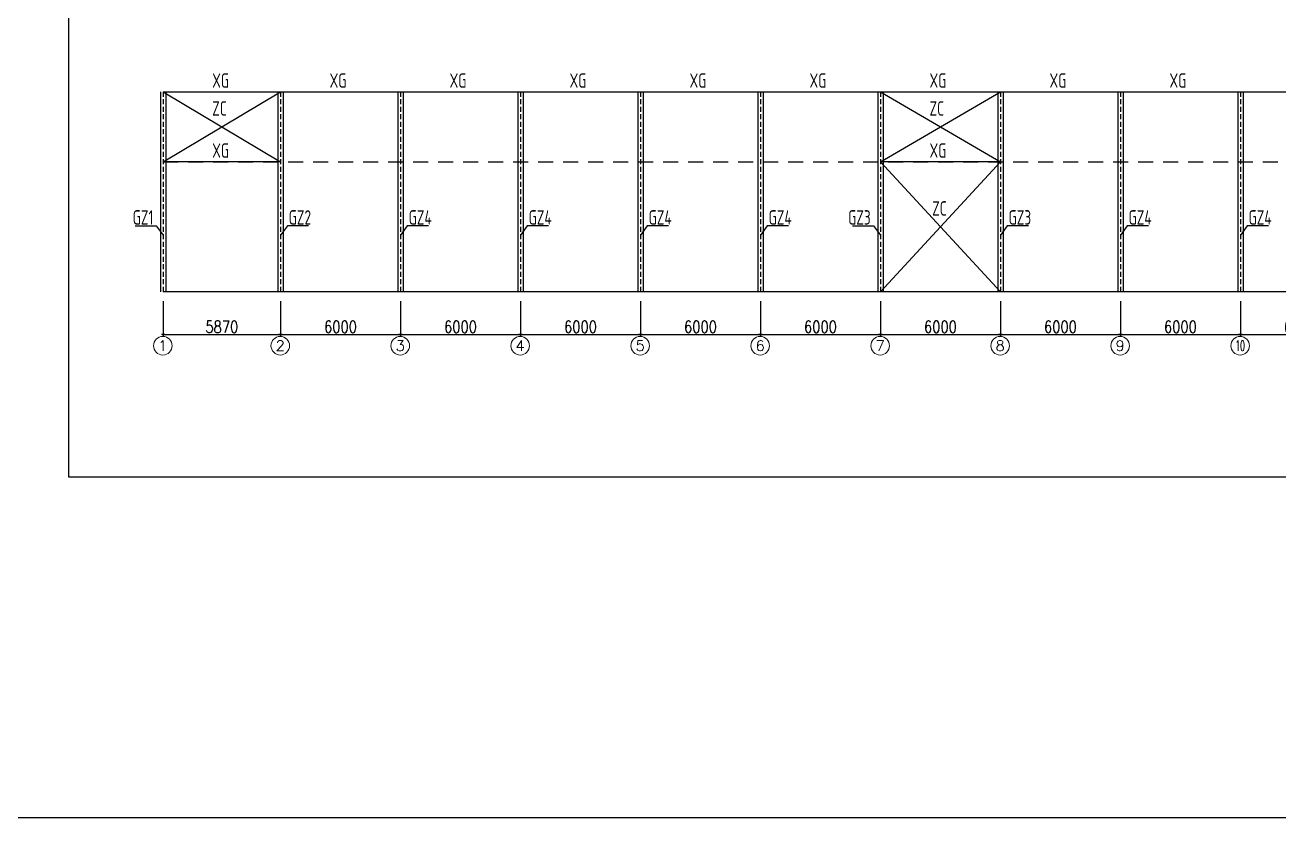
# Model space of a CAD drawing. Header units: millimetres. Extents: x 1471994 to 4527627, y -5186613 to -1927582.
# Drawn here: x 1553345 to 1616045, y -2025769 to -1986113 of the extents above; entities that cross this region are included whole.
import ezdxf
from ezdxf.enums import TextEntityAlignment as Align

# ---------------------------------------------------------------- set-up
doc = ezdxf.new("R2010")
doc.units = ezdxf.units.MM
doc.header["$LTSCALE"] = 1000
doc.header["$PDMODE"] = 34
doc.linetypes.add('HIDDEN', pattern=[0.375, 0.25, -0.125])
doc.linetypes.add('X2', pattern=[1.25, 0.75, -0.5])
doc.layers.add('钢架', color=7, linetype='Continuous', lineweight=25)
doc.styles.add('COMPLEX', font='COMPLEX')
doc.styles.add('DIM_FONT', font='simplex.shx', dxfattribs={"width": 0.8, "bigfont": 'hztxt.shx'})
doc.styles.add('TSSD_Label', font='Tssdeng.shx', dxfattribs={"width": 0.7, "bigfont": 'hztxt.shx'})
doc.dimstyles.new('WGH(1)', dxfattribs={"dimscale": 1.2, "dimtxt": 100, "dimasz": 0.5, "dimexe": 75, "dimexo": 75, "dimgap": 75, "dimtad": 1, "dimdec": 0, "dimzin": 0, "dimdsep": 46, "dimtxsty": 'DIM_FONT', "dimblk1": '_DIMX', "dimblk2": '_DIMX', "dimsah": 1, "dimcen": 0.09, "dimclrd": 3, "dimclre": 3, "dimclrt": 7, "dimadec": 0, "dimazin": 0, "dimtfac": 1, "dimtdec": 0, "dimtix": 1, "dimtmove": 2, "dimatfit": 3, "dimldrblk": '_DIMX', "dimfxl": 1, "dimtolj": 1, "dimtzin": 0, "dimarcsym": 0})

# ---------------------------------------------------------------- blocks, each defined once
blk = doc.blocks.new('_DIMX')
blk.add_line((-150, 0), (150, 0))
at = {"const_width": 50}
blk.add_lwpolyline([(-70, -70), (70, 70)], dxfattribs=at)
blk = doc.blocks.new('*D220')
at = {"color": 3, "lineweight": -2}
for p, q in [((1560249, -1999915), (1560249, -2001686)), ((1566119, -1999915), (1566119, -2001686)), ((1560250, -2001596), (1566118, -2001596))]:
    blk.add_line(p, q, dxfattribs=at)
at = {"layer": 'Defpoints', "color": 0}
for p in [(1560249, -1999825), (1566119, -1999825), (1566119, -2001596)]:
    blk.add_point(p, dxfattribs=at)
at = {"color": 3, "lineweight": -2, "xscale": 0.6, "yscale": 0.6, "zscale": 0.6, "rotation": 180}
blk.add_blockref('_DIMX', (1560249, -2001596), dxfattribs=at)
at = {"color": 3, "lineweight": -2, "xscale": 0.6, "yscale": 0.6, "zscale": 0.6}
blk.add_blockref('_DIMX', (1566119, -2001596), dxfattribs=at)
at = {"color": 7, "insert": (1563184, -2001206), "char_height": 600, "attachment_point": 5, "style": 'DIM_FONT'}
blk.add_mtext('\\A1;5870', dxfattribs=at)
blk = doc.blocks.new('*D221')
at = {"color": 3, "lineweight": -2}
for p, q in [((1566119, -1999915), (1566119, -2001686)), ((1572119, -1999915), (1572119, -2001686)), ((1566120, -2001596), (1572118, -2001596))]:
    blk.add_line(p, q, dxfattribs=at)
at = {"layer": 'Defpoints', "color": 0}
for p in [(1566119, -1999825), (1572119, -1999825), (1572119, -2001596)]:
    blk.add_point(p, dxfattribs=at)
at = {"color": 3, "lineweight": -2, "xscale": 0.6, "yscale": 0.6, "zscale": 0.6, "rotation": 180}
blk.add_blockref('_DIMX', (1566119, -2001596), dxfattribs=at)
at = {"color": 3, "lineweight": -2, "xscale": 0.6, "yscale": 0.6, "zscale": 0.6}
blk.add_blockref('_DIMX', (1572119, -2001596), dxfattribs=at)
at = {"color": 7, "insert": (1569119, -2001206), "char_height": 600, "attachment_point": 5, "style": 'DIM_FONT'}
blk.add_mtext('\\A1;6000', dxfattribs=at)
blk = doc.blocks.new('*D222')
at = {"color": 3, "lineweight": -2}
for p, q in [((1572119, -1999915), (1572119, -2001686)), ((1578119, -1999915), (1578119, -2001686)), ((1572120, -2001596), (1578118, -2001596))]:
    blk.add_line(p, q, dxfattribs=at)
at = {"layer": 'Defpoints', "color": 0}
for p in [(1572119, -1999825), (1578119, -1999825), (1578119, -2001596)]:
    blk.add_point(p, dxfattribs=at)
at = {"color": 3, "lineweight": -2, "xscale": 0.6, "yscale": 0.6, "zscale": 0.6, "rotation": 180}
blk.add_blockref('_DIMX', (1572119, -2001596), dxfattribs=at)
at = {"color": 3, "lineweight": -2, "xscale": 0.6, "yscale": 0.6, "zscale": 0.6}
blk.add_blockref('_DIMX', (1578119, -2001596), dxfattribs=at)
at = {"color": 7, "insert": (1575119, -2001206), "char_height": 600, "attachment_point": 5, "style": 'DIM_FONT'}
blk.add_mtext('\\A1;6000', dxfattribs=at)
blk = doc.blocks.new('*D223')
at = {"color": 3, "lineweight": -2}
for p, q in [((1578119, -1999915), (1578119, -2001686)), ((1584119, -1999915), (1584119, -2001686)), ((1578120, -2001596), (1584118, -2001596))]:
    blk.add_line(p, q, dxfattribs=at)
at = {"layer": 'Defpoints', "color": 0}
for p in [(1578119, -1999825), (1584119, -1999825), (1584119, -2001596)]:
    blk.add_point(p, dxfattribs=at)
at = {"color": 3, "lineweight": -2, "xscale": 0.6, "yscale": 0.6, "zscale": 0.6, "rotation": 180}
blk.add_blockref('_DIMX', (1578119, -2001596), dxfattribs=at)
at = {"color": 3, "lineweight": -2, "xscale": 0.6, "yscale": 0.6, "zscale": 0.6}
blk.add_blockref('_DIMX', (1584119, -2001596), dxfattribs=at)
at = {"color": 7, "insert": (1581119, -2001206), "char_height": 600, "attachment_point": 5, "style": 'DIM_FONT'}
blk.add_mtext('\\A1;6000', dxfattribs=at)
blk = doc.blocks.new('*D224')
at = {"color": 3, "lineweight": -2}
for p, q in [((1584119, -1999915), (1584119, -2001686)), ((1590119, -1999915), (1590119, -2001686)), ((1584120, -2001596), (1590118, -2001596))]:
    blk.add_line(p, q, dxfattribs=at)
at = {"layer": 'Defpoints', "color": 0}
for p in [(1584119, -1999825), (1590119, -1999825), (1590119, -2001596)]:
    blk.add_point(p, dxfattribs=at)
at = {"color": 3, "lineweight": -2, "xscale": 0.6, "yscale": 0.6, "zscale": 0.6, "rotation": 180}
blk.add_blockref('_DIMX', (1584119, -2001596), dxfattribs=at)
at = {"color": 3, "lineweight": -2, "xscale": 0.6, "yscale": 0.6, "zscale": 0.6}
blk.add_blockref('_DIMX', (1590119, -2001596), dxfattribs=at)
at = {"color": 7, "insert": (1587119, -2001206), "char_height": 600, "attachment_point": 5, "style": 'DIM_FONT'}
blk.add_mtext('\\A1;6000', dxfattribs=at)
blk = doc.blocks.new('*D225')
at = {"color": 3, "lineweight": -2}
for p, q in [((1590119, -1999915), (1590119, -2001686)), ((1596119, -1999915), (1596119, -2001686)), ((1590120, -2001596), (1596118, -2001596))]:
    blk.add_line(p, q, dxfattribs=at)
at = {"layer": 'Defpoints', "color": 0}
for p in [(1590119, -1999825), (1596119, -1999825), (1596119, -2001596)]:
    blk.add_point(p, dxfattribs=at)
at = {"color": 3, "lineweight": -2, "xscale": 0.6, "yscale": 0.6, "zscale": 0.6, "rotation": 180}
blk.add_blockref('_DIMX', (1590119, -2001596), dxfattribs=at)
at = {"color": 3, "lineweight": -2, "xscale": 0.6, "yscale": 0.6, "zscale": 0.6}
blk.add_blockref('_DIMX', (1596119, -2001596), dxfattribs=at)
at = {"color": 7, "insert": (1593119, -2001206), "char_height": 600, "attachment_point": 5, "style": 'DIM_FONT'}
blk.add_mtext('\\A1;6000', dxfattribs=at)
blk = doc.blocks.new('*D226')
at = {"color": 3, "lineweight": -2}
for p, q in [((1596119, -1999915), (1596119, -2001686)), ((1602119, -1999915), (1602119, -2001686)), ((1596120, -2001596), (1602118, -2001596))]:
    blk.add_line(p, q, dxfattribs=at)
at = {"layer": 'Defpoints', "color": 0}
for p in [(1596119, -1999825), (1602119, -1999825), (1602119, -2001596)]:
    blk.add_point(p, dxfattribs=at)
at = {"color": 3, "lineweight": -2, "xscale": 0.6, "yscale": 0.6, "zscale": 0.6, "rotation": 180}
blk.add_blockref('_DIMX', (1596119, -2001596), dxfattribs=at)
at = {"color": 3, "lineweight": -2, "xscale": 0.6, "yscale": 0.6, "zscale": 0.6}
blk.add_blockref('_DIMX', (1602119, -2001596), dxfattribs=at)
at = {"color": 7, "insert": (1599119, -2001206), "char_height": 600, "attachment_point": 5, "style": 'DIM_FONT'}
blk.add_mtext('\\A1;6000', dxfattribs=at)
blk = doc.blocks.new('*D227')
at = {"color": 3, "lineweight": -2}
for p, q in [((1602119, -1999915), (1602119, -2001686)), ((1608119, -1999915), (1608119, -2001686)), ((1602120, -2001596), (1608118, -2001596))]:
    blk.add_line(p, q, dxfattribs=at)
at = {"layer": 'Defpoints', "color": 0}
for p in [(1602119, -1999825), (1608119, -1999825), (1608119, -2001596)]:
    blk.add_point(p, dxfattribs=at)
at = {"color": 3, "lineweight": -2, "xscale": 0.6, "yscale": 0.6, "zscale": 0.6, "rotation": 180}
blk.add_blockref('_DIMX', (1602119, -2001596), dxfattribs=at)
at = {"color": 3, "lineweight": -2, "xscale": 0.6, "yscale": 0.6, "zscale": 0.6}
blk.add_blockref('_DIMX', (1608119, -2001596), dxfattribs=at)
at = {"color": 7, "insert": (1605119, -2001206), "char_height": 600, "attachment_point": 5, "style": 'DIM_FONT'}
blk.add_mtext('\\A1;6000', dxfattribs=at)
blk = doc.blocks.new('*D208')
at = {"color": 3, "lineweight": -2}
for p, q in [((1608119, -1999915), (1608119, -2001686)), ((1614119, -1999915), (1614119, -2001686)), ((1608120, -2001596), (1614118, -2001596))]:
    blk.add_line(p, q, dxfattribs=at)
at = {"layer": 'Defpoints', "color": 0}
for p in [(1608119, -1999825), (1614119, -1999825), (1614119, -2001596)]:
    blk.add_point(p, dxfattribs=at)
at = {"color": 3, "lineweight": -2, "xscale": 0.6, "yscale": 0.6, "zscale": 0.6, "rotation": 180}
blk.add_blockref('_DIMX', (1608119, -2001596), dxfattribs=at)
at = {"color": 3, "lineweight": -2, "xscale": 0.6, "yscale": 0.6, "zscale": 0.6}
blk.add_blockref('_DIMX', (1614119, -2001596), dxfattribs=at)
at = {"color": 7, "insert": (1611119, -2001206), "char_height": 600, "attachment_point": 5, "style": 'DIM_FONT'}
blk.add_mtext('\\A1;6000', dxfattribs=at)
blk = doc.blocks.new('*D209')
at = {"color": 3, "lineweight": -2}
for p, q in [((1614119, -1999915), (1614119, -2001686)), ((1620119, -1999915), (1620119, -2001686)), ((1614120, -2001596), (1620118, -2001596))]:
    blk.add_line(p, q, dxfattribs=at)
at = {"layer": 'Defpoints', "color": 0}
for p in [(1614119, -1999825), (1620119, -1999825), (1620119, -2001596)]:
    blk.add_point(p, dxfattribs=at)
at = {"color": 3, "lineweight": -2, "xscale": 0.6, "yscale": 0.6, "zscale": 0.6, "rotation": 180}
blk.add_blockref('_DIMX', (1614119, -2001596), dxfattribs=at)
at = {"color": 3, "lineweight": -2, "xscale": 0.6, "yscale": 0.6, "zscale": 0.6}
blk.add_blockref('_DIMX', (1620119, -2001596), dxfattribs=at)
at = {"color": 7, "insert": (1617119, -2001206), "char_height": 600, "attachment_point": 5, "style": 'DIM_FONT'}
blk.add_mtext('\\A1;6000', dxfattribs=at)
blk = doc.blocks.new('轴线标号')
at = {"lineweight": 13}
blk.add_circle((0, 0), 0.5, dxfattribs=at)
at = {"layer": '钢架', "lineweight": 13, "style": 'COMPLEX', "width": 1.041667}
blk.add_attdef('A', text='', height=0.56, dxfattribs=at).set_placement((-0.25, -0.28), (0.25, -0.28), align=Align.FIT)

msp = doc.modelspace()

# ---------------------------------------------------------------- linework, layer by layer
for p, q in [((1560118.9, -1989449.8), (1560118.9, -1999449.8)), ((1560248.9, -1989449.8), (1679988.9, -1989449.8)), ((1560248.9, -1989449.8), (1566118.9, -1992949.8)), ((1560248.9, -1992949.8), (1566118.9, -1989449.8)), ((1560378.9, -1989449.8), (1560378.9, -1999449.8)), ((1565988.9, -1989449.8), (1565988.9, -1999449.8)), ((1566248.9, -1989449.8), (1566248.9, -1999449.8)), ((1571988.9, -1989449.8), (1571988.9, -1999449.8)), ((1572248.9, -1989449.8), (1572248.9, -1999449.8)), ((1577988.9, -1989449.8), (1577988.9, -1999449.8)), ((1578248.9, -1989449.8), (1578248.9, -1999449.8)), ((1583988.9, -1989449.8), (1583988.9, -1999449.8)), ((1584248.9, -1989449.8), (1584248.9, -1999449.8)), ((1589988.9, -1989449.8), (1589988.9, -1999449.8)), ((1590248.9, -1989449.8), (1590248.9, -1999449.8)), ((1595988.9, -1989449.8), (1595988.9, -1999449.8)), ((1596118.9, -1989449.8), (1602118.9, -1992949.8)), ((1596118.9, -1992949.8), (1602118.9, -1989449.8)), ((1596248.9, -1989449.8), (1596248.9, -1999449.8)), ((1601988.9, -1989449.8), (1601988.9, -1999449.8)), ((1602248.9, -1989449.8), (1602248.9, -1999449.8)), ((1607988.9, -1989449.8), (1607988.9, -1999449.8)), ((1608248.9, -1989449.8), (1608248.9, -1999449.8)), ((1613988.9, -1989449.8), (1613988.9, -1999449.8)), ((1614248.9, -1989449.8), (1614248.9, -1999449.8)), ((1566118.9, -1992949.8), (1560248.9, -1992949.8)), ((1601988.9, -1992949.8), (1596118.9, -1992949.8)), ((1602118.9, -1992949.8), (1596118.9, -1999449.8)), ((1596118.9, -1992949.8), (1602118.9, -1999449.8)), ((1602118.9, -1992949.8), (1596118.9, -1992949.8)), ((1558846.3, -1996158.7), (1559908.2, -1996158.7)), ((1559908.2, -1996158.7), (1560248.9, -1996622.9)), ((1566459.6, -1996158.7), (1566118.9, -1996622.9)), ((1567521.5, -1996158.7), (1566459.6, -1996158.7)), ((1572459.6, -1996158.7), (1572118.9, -1996622.9)), ((1573521.5, -1996158.7), (1572459.6, -1996158.7)), ((1578459.6, -1996158.7), (1578118.9, -1996622.9)), ((1579521.5, -1996158.7), (1578459.6, -1996158.7)), ((1584459.6, -1996158.7), (1584118.9, -1996622.9)), ((1585521.5, -1996158.7), (1584459.6, -1996158.7)), ((1590459.6, -1996158.7), (1590118.9, -1996622.9)), ((1591521.5, -1996158.7), (1590459.6, -1996158.7)), ((1594716.3, -1996158.7), (1595778.2, -1996158.7)), ((1595778.2, -1996158.7), (1596118.9, -1996622.9)), ((1602459.6, -1996158.7), (1602118.9, -1996622.9)), ((1603521.5, -1996158.7), (1602459.6, -1996158.7)), ((1608459.6, -1996158.7), (1608118.9, -1996622.9)), ((1609521.5, -1996158.7), (1608459.6, -1996158.7)), ((1614459.6, -1996158.7), (1614118.9, -1996622.9)), ((1615521.5, -1996158.7), (1614459.6, -1996158.7)), ((1679988.9, -1999449.8), (1560248.9, -1999449.8))]:
    msp.add_line(p, q)
at = {"linetype": 'HIDDEN'}
for p, q in [((1560248.9, -1989449.8), (1560248.9, -1999449.8)), ((1566118.9, -1989449.8), (1566118.9, -1999449.8)), ((1572118.9, -1989449.8), (1572118.9, -1999449.8)), ((1578118.9, -1989449.8), (1578118.9, -1999449.8)), ((1584118.9, -1989449.8), (1584118.9, -1999449.8)), ((1590118.9, -1989449.8), (1590118.9, -1999449.8)), ((1596118.9, -1989449.8), (1596118.9, -1999449.8)), ((1602118.9, -1989449.8), (1602118.9, -1999449.8)), ((1608118.9, -1989449.8), (1608118.9, -1999449.8)), ((1614118.9, -1989449.8), (1614118.9, -1999449.8))]:
    msp.add_line(p, q, dxfattribs=at)
at = {"linetype": 'X2'}
msp.add_line((1560248.9, -1992949.8), (1679988.9, -1992949.8), dxfattribs=at)
for points in [[(1471994, -1927581.7), (1690077.8, -1927581.7), (1690077.8, -2025769.5), (1471994, -2025769.5)], [(1555525.7, -1949165.8), (1684804.6, -1949165.8), (1684804.6, -2008724.3), (1555525.7, -2008724.3)]]:
    msp.add_lwpolyline(points, close=True)

# ---------------------------------------------------------------- block references
ref = msp.add_blockref('轴线标号', (1560234.9, -2002150.6), dxfattribs=dict(xscale=-929.9952429179102, yscale=929.9952429179102, zscale=929.9952429172216))
ref.add_attrib('A', '1', dxfattribs={"layer": '钢架', "lineweight": 13, "height": 520.8, "style": 'COMPLEX', "width": 2.083333}).set_placement((1560002.4, -2002411), (1560467.4, -2002411), align=Align.FIT)
ref = msp.add_blockref('轴线标号', (1566104.9, -2002150.6), dxfattribs=dict(xscale=-929.9952429179102, yscale=929.9952429179102, zscale=929.9952429172216))
ref.add_attrib('A', '2', dxfattribs={"layer": '钢架', "lineweight": 13, "height": 520.8, "style": 'COMPLEX', "width": 1.339286}).set_placement((1565872.4, -2002411), (1566337.4, -2002411), align=Align.FIT)
ref = msp.add_blockref('轴线标号', (1572104.9, -2002150.6), dxfattribs=dict(xscale=-929.9952429179102, yscale=929.9952429179102, zscale=929.9952429172216))
ref.add_attrib('A', '3', dxfattribs={"layer": '钢架', "lineweight": 13, "height": 520.8, "style": 'COMPLEX', "width": 1.339286}).set_placement((1571872.4, -2002411), (1572337.4, -2002411), align=Align.FIT)
ref = msp.add_blockref('轴线标号', (1578104.9, -2002150.6), dxfattribs=dict(xscale=-929.9952429179102, yscale=929.9952429179102, zscale=929.9952429172216))
ref.add_attrib('A', '4', dxfattribs={"layer": '钢架', "lineweight": 13, "height": 520.8, "style": 'COMPLEX', "width": 1.171875}).set_placement((1577872.4, -2002411), (1578337.4, -2002411), align=Align.FIT)
ref = msp.add_blockref('轴线标号', (1584104.9, -2002150.6), dxfattribs=dict(xscale=-929.9952429179102, yscale=929.9952429179102, zscale=929.9952429172216))
ref.add_attrib('A', '5', dxfattribs={"layer": '钢架', "lineweight": 13, "height": 520.8, "style": 'COMPLEX', "width": 1.339286}).set_placement((1583872.4, -2002411), (1584337.4, -2002411), align=Align.FIT)
ref = msp.add_blockref('轴线标号', (1590104.9, -2002150.6), dxfattribs=dict(xscale=-929.9952429179102, yscale=929.9952429179102, zscale=929.9952429172216))
ref.add_attrib('A', '6', dxfattribs={"layer": '钢架', "lineweight": 13, "height": 520.8, "style": 'COMPLEX', "width": 1.339286}).set_placement((1589872.4, -2002411), (1590337.4, -2002411), align=Align.FIT)
ref = msp.add_blockref('轴线标号', (1596104.9, -2002150.6), dxfattribs=dict(xscale=-929.9952429179102, yscale=929.9952429179102, zscale=929.9952429172216))
ref.add_attrib('A', '7', dxfattribs={"layer": '钢架', "lineweight": 13, "height": 520.8, "style": 'COMPLEX', "width": 1.339286}).set_placement((1595872.4, -2002411), (1596337.4, -2002411), align=Align.FIT)
ref = msp.add_blockref('轴线标号', (1602104.9, -2002150.6), dxfattribs=dict(xscale=-929.9952429179102, yscale=929.9952429179102, zscale=929.9952429172216))
ref.add_attrib('A', '8', dxfattribs={"layer": '钢架', "lineweight": 13, "height": 520.8, "style": 'COMPLEX', "width": 1.339286}).set_placement((1601872.4, -2002411), (1602337.4, -2002411), align=Align.FIT)
ref = msp.add_blockref('轴线标号', (1608104.9, -2002150.6), dxfattribs=dict(xscale=-929.9952429179102, yscale=929.9952429179102, zscale=929.9952429172216))
ref.add_attrib('A', '9', dxfattribs={"layer": '钢架', "lineweight": 13, "height": 520.8, "style": 'COMPLEX', "width": 1.339286}).set_placement((1607872.4, -2002411), (1608337.4, -2002411), align=Align.FIT)
ref = msp.add_blockref('轴线标号', (1614104.9, -2002150.6), dxfattribs=dict(xscale=-929.9952429179102, yscale=929.9952429179102, zscale=929.9952429172216))
ref.add_attrib('A', '10', dxfattribs={"layer": '钢架', "lineweight": 13, "height": 520.8, "style": 'COMPLEX', "width": 0.646552}).set_placement((1613872.4, -2002411), (1614337.4, -2002411), align=Align.FIT)

# ---------------------------------------------------------------- texts
at = {"lineweight": -3, "style": 'TSSD_Label', "width": 0.7}
for s, p in [('XG', (1562702.9, -1989248)), ('XG', (1568572.9, -1989248)), ('XG', (1574572.9, -1989248)), ('XG', (1580572.9, -1989248)), ('XG', (1586572.9, -1989248)), ('XG', (1592572.9, -1989248)), ('XG', (1598572.9, -1989248)), ('XG', (1604572.9, -1989248)), ('XG', (1610572.9, -1989248)), ('ZC', (1562702.9, -1990642.1)), ('ZC', (1598572.9, -1990642.1)), ('XG', (1562702.9, -1992748)), ('XG', (1598572.9, -1992748)), ('ZC', (1598705.5, -1995642.1)), ('GZ1', (1558728.7, -1996092.3)), ('GZ2', (1566529.2, -1996092.3)), ('GZ4', (1572529.2, -1996092.3)), ('GZ4', (1578529.2, -1996092.3)), ('GZ4', (1584529.2, -1996092.3)), ('GZ4', (1590529.2, -1996092.3)), ('GZ3', (1594504.6, -1996092.3)), ('GZ3', (1602529.2, -1996092.3)), ('GZ4', (1608529.2, -1996092.3)), ('GZ4', (1614529.2, -1996092.3))]:
    msp.add_text(s, height=719.5, dxfattribs=at).set_placement(p)

# ---------------------------------------------------------------- dimensions: what is measured, and where the dimension line sits
for base, p1, p2, picture, middle in [((1566118.9, -2001596.1), (1560248.9, -1999825.5), (1566118.9, -1999825.5), '*D220', (1563183.9, -2001206.1)), ((1572118.9, -2001596.1), (1566118.9, -1999825.5), (1572118.9, -1999825.5), '*D221', (1569118.9, -2001206.1)), ((1578118.9, -2001596.1), (1572118.9, -1999825.5), (1578118.9, -1999825.5), '*D222', (1575118.9, -2001206.1)), ((1584118.9, -2001596.1), (1578118.9, -1999825.5), (1584118.9, -1999825.5), '*D223', (1581118.9, -2001206.1)), ((1590118.9, -2001596.1), (1584118.9, -1999825.5), (1590118.9, -1999825.5), '*D224', (1587118.9, -2001206.1)), ((1596118.9, -2001596.1), (1590118.9, -1999825.5), (1596118.9, -1999825.5), '*D225', (1593118.9, -2001206.1)), ((1602118.9, -2001596.1), (1596118.9, -1999825.5), (1602118.9, -1999825.5), '*D226', (1599118.9, -2001206.1)), ((1608118.9, -2001596.1), (1602118.9, -1999825.5), (1608118.9, -1999825.5), '*D227', (1605118.9, -2001206.1)), ((1614118.9, -2001596.1), (1608118.9, -1999825.5), (1614118.9, -1999825.5), '*D208', (1611118.9, -2001206.1)), ((1620118.9, -2001596.1), (1614118.9, -1999825.5), (1620118.9, -1999825.5), '*D209', (1617118.9, -2001206.1))]:
    dim = msp.add_linear_dim(base=base, p1=p1, p2=p2, dimstyle='WGH(1)', override={"dimtxt": 500})
    dim.commit()
    dim.dimension.update_dxf_attribs({"geometry": picture, "text_midpoint": middle})

doc.saveas('drawing.dxf')
